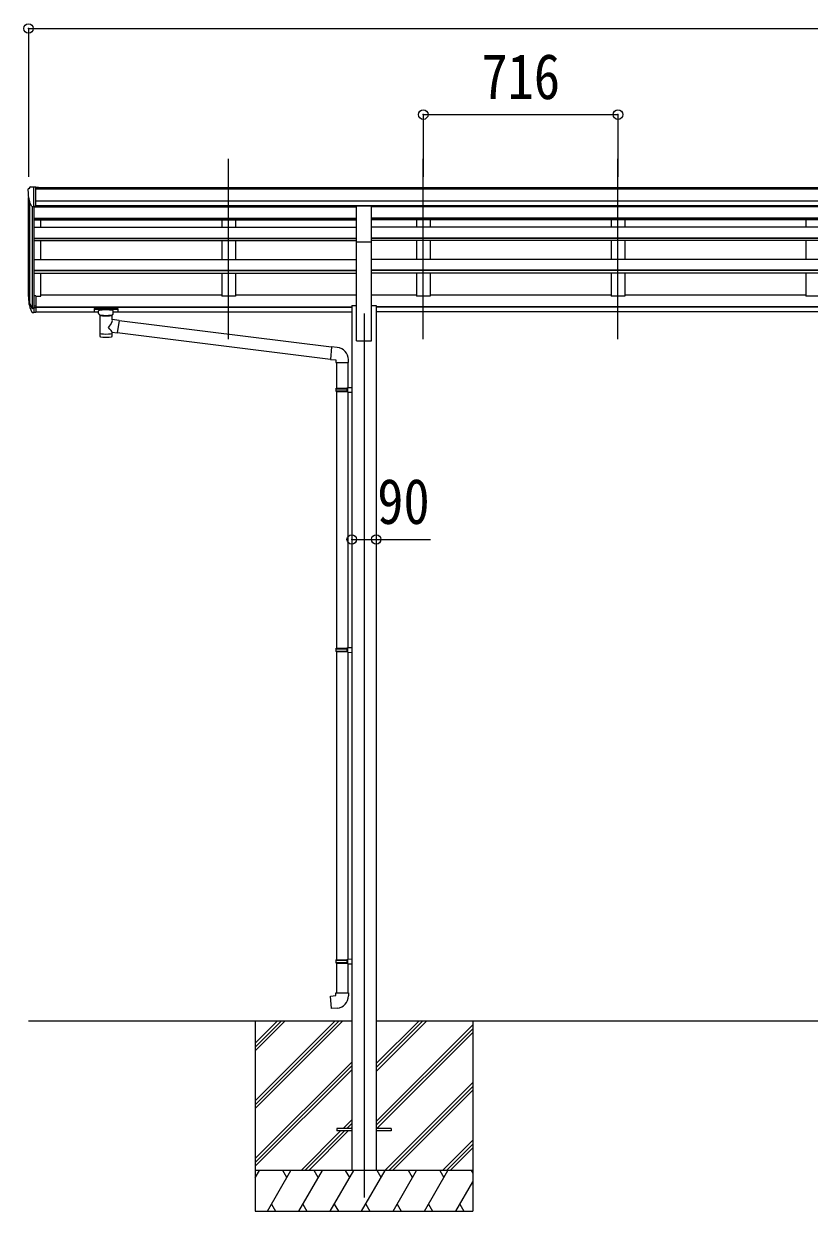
# Model space of a CAD drawing. Units: millimetres at full size. Extents: x -9783 to 33612, y -6828 to 11398.
# Drawn here: x 609 to 3498, y -4325 to 41 of the extents above; entities that cross this region are included whole.
import ezdxf
from ezdxf.enums import TextEntityAlignment as Align

# ---------------------------------------------------------------- set-up
doc = ezdxf.new("R2010")
doc.units = ezdxf.units.MM
doc.header["$LTSCALE"] = 35
doc.header["$PDMODE"] = 32
doc.header["$PDSIZE"] = 35
for name, color, linetype, lineweight in [('0-0_0', 7, 'Continuous', 9), ('0-1_本体', 4, 'Continuous', 9), ('0-2_部品', 7, 'Continuous', 9), ('0-8_PARTS2', 6, 'Continuous', 9), ('0-A_寸法', 6, 'Continuous', 9)]:
    doc.layers.add(name, color=color, linetype=linetype, lineweight=lineweight)
doc.styles.add('ＭＳ ゴシック', font='')
doc.styles.get('ＭＳ ゴシック').set_extended_font_data('MS Gothic')

msp = doc.modelspace()

# ---------------------------------------------------------------- linework, layer by layer
at = {"layer": '0-0_0'}
for p, q in [((626.12, -3625.27), (1814.92, -3625.27)), ((1460.12, -3625.27), (1460.12, -4325.27)), ((1460.12, -3919.44), (1754.3, -3625.27)), ((1460.12, -3933.59), (1768.44, -3625.27)), ((1460.12, -3947.73), (1782.59, -3625.27)), ((1460.12, -3735.6), (1570.45, -3625.27)), ((1460.12, -3721.46), (1556.31, -3625.27)), ((1460.12, -3707.31), (1542.17, -3625.27)), ((1905.32, -3810.9), (2090.95, -3625.27)), ((1905.32, -3796.76), (2076.81, -3625.27)), ((1905.32, -3782.61), (2062.67, -3625.27)), ((1905.32, -3625.27), (5114.92, -3625.27)), ((1905.32, -3994.74), (2260.12, -3639.95)), ((1905.32, -4008.89), (2260.12, -3654.09)), ((2260.12, -3625.27), (2260.12, -4325.27)), ((1907.58, -4020.77), (2260.12, -3668.23)), ((1460.12, -4131.58), (1814.92, -3776.78)), ((1460.12, -4145.72), (1814.92, -3790.92)), ((1460.12, -4159.86), (1814.92, -3805.06)), ((1936.93, -4175.27), (2260.12, -3852.08)), ((1951.07, -4175.27), (2260.12, -3866.22)), ((1965.22, -4175.27), (2260.12, -3880.36)), ((1783.06, -4020.77), (1814.92, -3988.91)), ((1797.21, -4020.77), (1814.92, -4003.05)), ((1628.56, -4175.27), (1774.06, -4029.77)), ((1642.71, -4175.27), (1788.21, -4029.77)), ((1656.85, -4175.27), (1802.35, -4029.77)), ((1811.35, -4020.77), (1814.92, -4017.19)), ((2149.06, -4175.27), (2260.12, -4064.21)), ((2163.21, -4175.27), (2260.12, -4078.35)), ((2177.35, -4175.27), (2260.12, -4092.49)), ((2260.12, -4175.27), (1460.12, -4175.27)), ((1460.12, -4202.77), (1476, -4175.27)), ((1504.87, -4325.27), (1591.47, -4175.27)), ((1576.47, -4201.25), (1561.47, -4175.27)), ((1620.34, -4325.27), (1706.94, -4175.27)), ((1691.94, -4201.25), (1676.94, -4175.27)), ((1735.81, -4325.27), (1822.41, -4175.27)), ((1807.41, -4201.25), (1792.41, -4175.27)), ((1851.28, -4325.27), (1937.88, -4175.27)), ((1922.88, -4201.25), (1907.88, -4175.27)), ((1966.75, -4325.27), (2053.35, -4175.27)), ((2038.35, -4201.25), (2023.35, -4175.27)), ((2082.22, -4325.27), (2168.82, -4175.27)), ((2138.82, -4175.27), (2153.82, -4201.25)), ((2254.29, -4175.27), (2260.12, -4185.37)), ((2197.69, -4325.27), (2260.12, -4217.13)), ((1519.87, -4299.29), (1534.87, -4325.27)), ((1635.34, -4299.29), (1650.34, -4325.27)), ((1750.81, -4299.29), (1765.81, -4325.27)), ((1866.28, -4299.29), (1881.28, -4325.27)), ((1981.75, -4299.29), (1996.75, -4325.27)), ((2097.22, -4299.29), (2112.22, -4325.27)), ((2212.69, -4299.29), (2227.69, -4325.27)), ((1460.12, -4325.27), (2260.12, -4325.27))]:
    msp.add_line(p, q, dxfattribs=at)
at = {"layer": '0-1_本体'}
for p, q in [((652.62, -561.15), (6367.62, -561.15)), ((652.62, -566.49), (6367.62, -566.49)), ((626.12, -962.14), (626.12, -597.9)), ((652.62, -610.02), (6367.62, -610.03)), ((630.41, -616.7), (630.41, -986.41)), ((640.12, -632.05), (640.12, -1004.41)), ((646.12, -632.53), (646.12, -959.97)), ((646.12, -632.54), (1832.62, -632.54)), ((652.62, -627.69), (6367.62, -627.69)), ((1832.62, -630.07), (652.62, -630.07)), ((1337.12, -630.07), (1337.12, -632.54)), ((1387.12, -630.07), (1387.12, -632.54)), ((1887.62, -630.07), (4666.12, -630.19)), ((5132.62, -632.54), (1887.62, -632.54)), ((2053.12, -630.07), (2053.12, -632.54)), ((2103.12, -630.07), (2103.12, -632.54)), ((2769.12, -630.07), (2769.12, -632.54)), ((2819.12, -630.07), (2819.12, -632.54)), ((3485.12, -630.07), (3485.12, -632.54)), ((646.12, -674.73), (1832.62, -674.73)), ((646.12, -676.12), (1832.62, -676.12)), ((646.12, -679.81), (1832.62, -679.81)), ((671.12, -707.06), (671.12, -679.81)), ((1337.12, -679.81), (1337.12, -707.06)), ((1387.12, -679.81), (1387.12, -707.06)), ((5132.62, -674.73), (1887.62, -674.73)), ((5132.62, -676.12), (1887.62, -676.12)), ((5132.62, -679.81), (1887.62, -679.81)), ((2053.12, -679.81), (2053.12, -707.06)), ((2103.12, -679.81), (2103.12, -707.06)), ((2769.12, -679.81), (2769.12, -707.06)), ((2819.12, -679.81), (2819.12, -707.06)), ((3485.12, -679.81), (3485.12, -707.06)), ((646.12, -707.06), (1832.62, -707.06)), ((5132.62, -707.06), (1887.62, -707.06)), ((646.12, -747.79), (1832.62, -747.79)), ((646.12, -749.27), (1832.62, -749.27)), ((646.12, -756.08), (1832.62, -756.08)), ((671.12, -825.57), (671.12, -756.08)), ((1337.12, -756.08), (1337.12, -825.57)), ((1387.12, -756.08), (1387.12, -825.57)), ((1832.62, -1125.27), (1832.62, -761.33)), ((5132.62, -747.79), (1887.62, -747.79)), ((5132.62, -749.27), (1887.62, -749.27)), ((5132.62, -756.08), (1887.62, -756.08)), ((1887.62, -1125.27), (1887.62, -761.33)), ((2053.12, -756.08), (2053.12, -825.57)), ((2103.12, -756.08), (2103.12, -825.57)), ((2769.12, -756.08), (2769.12, -825.57)), ((2819.12, -756.08), (2819.12, -825.57)), ((3485.12, -756.08), (3485.12, -825.57)), ((646.12, -825.57), (1832.62, -825.57)), ((5132.62, -825.57), (1887.62, -825.57)), ((646.12, -864.88), (1832.62, -864.88)), ((646.12, -866.37), (1832.62, -866.37)), ((5132.62, -864.88), (1887.62, -864.88)), ((5132.62, -866.37), (1887.62, -866.37)), ((646.12, -875.84), (1832.62, -875.84)), ((671.12, -960.8), (671.12, -875.84)), ((1337.12, -875.84), (1337.12, -960.8)), ((1387.12, -875.84), (1387.12, -960.8)), ((5132.62, -875.84), (1887.62, -875.84)), ((2053.12, -875.84), (2053.12, -960.8)), ((2103.12, -875.84), (2103.12, -960.8)), ((2769.12, -875.84), (2769.12, -960.8)), ((2819.12, -875.84), (2819.12, -960.8)), ((3485.12, -875.84), (3485.12, -960.8)), ((671.12, -956), (1337.12, -956)), ((1387.12, -956), (1832.62, -956)), ((1887.62, -956), (2053.12, -956)), ((2103.12, -956), (2769.12, -956)), ((2819.12, -956), (3485.12, -956)), ((652.62, -960.8), (671.12, -960.8)), ((652.62, -1000.3), (1814.92, -1000.3)), ((652.62, -1001.68), (1814.92, -1001.68)), ((1387.12, -960.8), (1337.12, -960.8)), ((1814.92, -995.27), (1832.62, -995.27)), ((1814.92, -995.27), (1814.92, -4175.27)), ((1887.62, -995.27), (1905.32, -995.27)), ((1905.32, -995.27), (1905.32, -4175.27)), ((5114.92, -1000.3), (1905.32, -1000.3)), ((5114.92, -1001.68), (1905.32, -1001.68)), ((2103.12, -960.8), (2053.12, -960.8)), ((2819.12, -960.8), (2769.12, -960.8)), ((3535.12, -960.8), (3485.12, -960.8)), ((652.62, -1018.86), (884.12, -1018.86)), ((938.12, -1018.86), (1814.92, -1018.86)), ((5114.92, -1018.86), (1905.32, -1018.86)), ((1832.62, -1125.27), (1887.62, -1125.27))]:
    msp.add_line(p, q, dxfattribs=at)
at = {"layer": '0-2_部品'}
for p, q in [((631.03, -560.11), (626.97, -565.92)), ((634.12, -559.54), (631.79, -559.69)), ((634.12, -559.54), (652.62, -559.54)), ((646.12, -632.53), (646.12, -559.54)), ((652.62, -559.54), (662.62, -559.63)), ((652.62, -631.53), (652.62, -559.54)), ((662.62, -561.15), (662.62, -559.63)), ((624.12, -568.91), (624.12, -569.54)), ((638.5, -630.71), (629.22, -614.65)), ((646.12, -632.53), (640.91, -632.21)), ((652.62, -631.53), (646.12, -631.53)), ((1832.62, -629.41), (1887.62, -629.41)), ((1832.62, -761.48), (1832.62, -629.41)), ((1887.62, -761.48), (1887.62, -629.41)), ((1832.62, -761.48), (1887.62, -761.48)), ((646.12, -959.97), (646.12, -1021.85)), ((652.62, -959.97), (646.12, -959.97)), ((652.62, -959.97), (652.62, -1021.03)), ((628.51, -986.01), (638.68, -1005.18)), ((639.69, -1003.93), (629.93, -985.52)), ((631.1, -1002.87), (638.68, -1020.35)), ((652.62, -998.28), (646.12, -998.28)), ((652.62, -1003.68), (646.12, -1003.68)), ((646.12, -1004.68), (640.99, -1004.68)), ((646.12, -1006.68), (641.28, -1006.68)), ((646.12, -1021.85), (641.28, -1021.85)), ((652.62, -1021.03), (646.12, -1021.03)), ((867.62, -1006.75), (867.62, -1017.51)), ((867.62, -1006.94), (867.62, -1008.48)), ((869.62, -1006.08), (952.62, -1006.08)), ((869.62, -1008.26), (952.62, -1008.26)), ((869.62, -1018.17), (884.12, -1018.17)), ((884.12, -1024.98), (884.12, -1014.7)), ((888.22, -1029.48), (888.21, -1109.77)), ((934.02, -1047.05), (934.02, -1029.47)), ((959.24, -1050.96), (934.02, -1047.05)), ((938.12, -1024.98), (938.12, -1014.7)), ((938.12, -1018.17), (952.62, -1018.17)), ((954.62, -1006.75), (954.62, -1017.51)), ((959.24, -1050.96), (952.22, -1096.22)), ((959.24, -1050.96), (1741.01, -1147.76)), ((934.04, -1109.77), (934.02, -1093.14)), ((934.02, -1093.39), (952.22, -1096.22)), ((1737, -1193.58), (952.22, -1096.22)), ((1761.84, -1149.58), (1741.01, -1147.76)), ((1756.92, -1205.32), (1802.92, -1205.32)), ((1758.92, -1205.32), (1758.92, -1299.32)), ((1800.92, -1205.32), (1800.92, -1296.77)), ((1802.92, -1205.32), (1802.92, -1194.41)), ((1756.92, -1301.32), (1757.92, -1299.32)), ((1756.92, -1301.32), (1800.92, -1301.32)), ((1756.92, -1301.32), (1756.92, -1309.32)), ((1756.92, -1309.32), (1800.92, -1309.32)), ((1756.92, -1309.32), (1757.92, -1311.32)), ((1757.92, -1299.32), (1800.92, -1299.32)), ((1796.45, -1301.32), (1796.02, -1299.32)), ((1798.92, -1296.82), (1814.92, -1296.35)), ((1798.92, -1298.82), (1798.92, -1296.82)), ((1798.92, -1298.82), (1800.92, -1298.82)), ((1814.92, -1296.35), (1814.92, -1314.29)), ((1757.92, -1311.32), (1800.92, -1311.32)), ((1758.92, -1311.32), (1758.92, -2255.51)), ((1798.92, -1313.82), (1798.92, -1311.82)), ((1798.92, -1313.82), (1814.92, -1314.29)), ((1800.92, -1313.88), (1800.92, -2252.95)), ((1756.92, -2257.51), (1757.92, -2255.51)), ((1756.92, -2257.51), (1800.92, -2257.51)), ((1756.92, -2257.51), (1756.92, -2265.51)), ((1756.92, -2265.51), (1800.92, -2265.51)), ((1756.92, -2265.51), (1757.92, -2267.51)), ((1757.92, -2255.51), (1800.92, -2255.51)), ((1757.92, -2267.51), (1800.92, -2267.51)), ((1758.92, -2267.51), (1758.92, -3400.67)), ((1796.45, -2257.51), (1796.02, -2255.51)), ((1798.92, -2253.01), (1814.92, -2252.54)), ((1798.92, -2255.01), (1798.92, -2253.01)), ((1798.92, -2255.01), (1800.92, -2255.01)), ((1798.92, -2270.01), (1798.92, -2268.01)), ((1798.92, -2270.01), (1814.92, -2270.48)), ((1800.92, -2270.07), (1800.92, -3398.11)), ((1814.92, -2252.54), (1814.92, -2270.48)), ((1756.92, -3402.67), (1757.92, -3400.67)), ((1756.92, -3402.67), (1800.92, -3402.67)), ((1756.92, -3402.67), (1756.92, -3410.67)), ((1757.92, -3400.67), (1800.92, -3400.67)), ((1796.45, -3402.67), (1796.02, -3400.67)), ((1798.92, -3398.17), (1814.92, -3397.7)), ((1798.92, -3400.17), (1798.92, -3398.17)), ((1798.92, -3400.17), (1800.92, -3400.17)), ((1814.92, -3397.7), (1814.92, -3415.64)), ((1756.92, -3410.67), (1800.92, -3410.67)), ((1756.92, -3410.67), (1757.92, -3412.67)), ((1757.92, -3412.67), (1800.92, -3412.67)), ((1758.92, -3412.67), (1758.92, -3522.67)), ((1798.92, -3415.17), (1798.92, -3413.17)), ((1798.92, -3415.17), (1814.92, -3415.64)), ((1800.92, -3415.23), (1800.92, -3522.67)), ((1756.92, -3522.67), (1802.92, -3522.67)), ((1756.92, -3532.67), (1756.92, -3522.67)), ((1802.92, -3522.67), (1802.92, -3533.59))]:
    msp.add_line(p, q, dxfattribs=at)
at = {"layer": '0-2_部品', "color": 4}
for p, q in [((1760.12, -4020.77), (1760.12, -4029.77)), ((1814.92, -4020.77), (1760.12, -4020.77)), ((1814.92, -4029.77), (1760.12, -4029.77)), ((1959.72, -4020.77), (1904.92, -4020.77))]:
    msp.add_line(p, q, dxfattribs=at)
at = {"layer": '0-2_部品'}
for points in [[(867.62, -1006.75), (867.66, -1006.55), (867.74, -1006.41), (867.84, -1006.32), (867.94, -1006.26), (868.06, -1006.21), (868.36, -1006.15), (868.85, -1006.11), (869.39, -1006.08), (869.62, -1006.08)], [(867.62, -1017.51), (867.66, -1017.7), (867.74, -1017.84), (867.84, -1017.93), (867.94, -1017.99), (868.06, -1018.04), (868.36, -1018.1), (868.85, -1018.15), (869.39, -1018.17), (869.62, -1018.17)], [(884.16, -1024.92), (884.14, -1025.28), (884.38, -1026.24), (884.9, -1027.12), (885.71, -1027.96), (886.82, -1028.75), (888.22, -1029.48)], [(934.02, -1029.47), (934.25, -1029.37), (935.61, -1028.64), (936.72, -1027.79), (937.48, -1026.93), (937.94, -1026.03), (938.11, -1025.14)], [(952.62, -1006.08), (952.97, -1006.09), (953.5, -1006.11), (953.95, -1006.16), (954.26, -1006.24), (954.43, -1006.34), (954.55, -1006.48), (954.61, -1006.66), (954.62, -1006.75)], [(952.62, -1018.17), (952.97, -1018.17), (953.5, -1018.14), (953.95, -1018.09), (954.26, -1018.01), (954.43, -1017.91), (954.55, -1017.78), (954.61, -1017.6), (954.62, -1017.51)], [(1741.01, -1147.76), (1737, -1193.58), (1756.92, -1195.32), (1756.92, -1205.32)], [(1796.45, -1301.32), (1796.45, -1309.32), (1796.02, -1311.32)], [(1798.92, -1311.82), (1800.92, -1311.82), (1800.92, -1298.82)], [(1796.45, -2257.51), (1796.45, -2265.51), (1796.02, -2267.51)], [(1798.92, -2268.01), (1800.92, -2268.01), (1800.92, -2255.01)], [(1796.45, -3402.67), (1796.45, -3410.67), (1796.02, -3412.67)], [(1798.92, -3413.17), (1800.92, -3413.17), (1800.92, -3400.17)], [(1761.84, -3578.42), (1741.01, -3580.24), (1737, -3534.42), (1756.92, -3532.67)]]:
    msp.add_lwpolyline(points, dxfattribs=at)
at = {"layer": '0-2_部品', "color": 4}
msp.add_lwpolyline([(1959.72, -4020.77), (1959.72, -4029.77), (1904.92, -4029.77)], dxfattribs=at)
at = {"layer": '0-2_部品'}
for centre, radius, start, end in [((627.12, -568.91), 3, 93, 180), ((631.85, -560.68), 1, 93.5, 145), ((826.12, -569.54), 202, 180, 192.90261), ((641.1, -629.21), 3, 210, 266.5), ((714.78, -963.84), 89.07, 174.49576, 194.41188), ((714.07, -959.56), 88.05, 177.22392, 197.21071), ((759.34, -966.79), 133.22, 183.27987, 195.71302), ((640.99, -1003.18), 1.5, 210, 270), ((641.28, -1003.68), 3, 210, 270), ((641.28, -1018.85), 3, 210, 270), ((1757.92, -1194.41), 45, 0, 85), ((1757.92, -3533.59), 45, 275, 0)]:
    msp.add_arc(centre, radius, start, end, dxfattribs=at)
for centre, major_axis, ratio, start_param, end_param in [((869.62, -1008.48), (2, 0), 0.109601, 1.5707963, 3.1415927), ((911.12, -1014.7), (27, 0), 0.122176, 6.2831853, 9.424778), ((911.13, -1029.93), (-22.91, 0.42), 0.072511, 0.0008029, 1.5715993), ((911.13, -1031.56), (-22.91, 0.42), 0.072511, 0.0008029, 1.5715993), ((911.11, -1029.93), (22.92, 0.42), 0.07247, 4.71158, 6.2823764), ((911.11, -1031.56), (22.92, 0.42), 0.07247, 4.71158, 6.2823764), ((911.12, -1073.59), (-22.81, -26.62), 0.234429, 1.6855472, 3.1268519), ((922.12, -1024.98), (16, 0), 0.361356, 6.2636979, 6.2831853), ((952.62, -1008.48), (2, 0), 0.109601, 0, 1.5707963), ((913.68, -1070.95), (20.32, -22.25), 0.045535, 0.0389954, 1.3075346), ((911.12, -1109.77), (22.92, 0), 0.101955, 3.1415499, 6.2833984), ((911.12, -1097.33), (22.91, 0), 0.122865, 3.1415927, 6.2831853)]:
    msp.add_ellipse(centre, major_axis=major_axis, ratio=ratio, start_param=start_param, end_param=end_param, dxfattribs=at)
at = {"layer": '0-8_PARTS2'}
for p, q in [((626.12, 23.09), (626.12, -522.53)), ((2078.12, -293.53), (2078.12, -522.53)), ((2794.12, -293.53), (2794.12, -522.53)), ((1904.92, -1855.45), (2104.92, -1855.45))]:
    msp.add_line(p, q, dxfattribs=at)
at = {"layer": '0-8_PARTS2', "color": 2}
for p, q in [((1362.12, -1119.06), (1362.12, -456.54)), ((2078.12, -1119.06), (2078.12, -456.54)), ((2794.12, -1119.06), (2794.12, -456.54)), ((1860.12, -1025.27), (1860.12, -4275.27))]:
    msp.add_line(p, q, dxfattribs=at)
at = {"layer": '0-8_PARTS2'}
for p in [(626.12, 23.09), (2078.12, -293.53), (2794.12, -293.53), (1814.92, -1855.45), (1904.92, -1855.45)]:
    msp.add_point(p, dxfattribs=at)
at = {"layer": '0-A_寸法'}
for p, q in [((626.12, 23.09), (6394.12, 23.09)), ((2078.12, -293.53), (2794.12, -293.53)), ((1814.92, -1855.45), (1904.92, -1855.45))]:
    msp.add_line(p, q, dxfattribs=at)

# ---------------------------------------------------------------- texts
at = {"layer": '0-8_PARTS2', "color": 7, "style": 'ＭＳ ゴシック', "width": 0.85}
for s, p in [('716', (2291.75, -286.53)), ('90', (1908.67, -1848.45))]:
    msp.add_text(s, height=166.8, dxfattribs=at).set_placement(p, align=Align.BOTTOM_LEFT)

doc.saveas('drawing.dxf')
